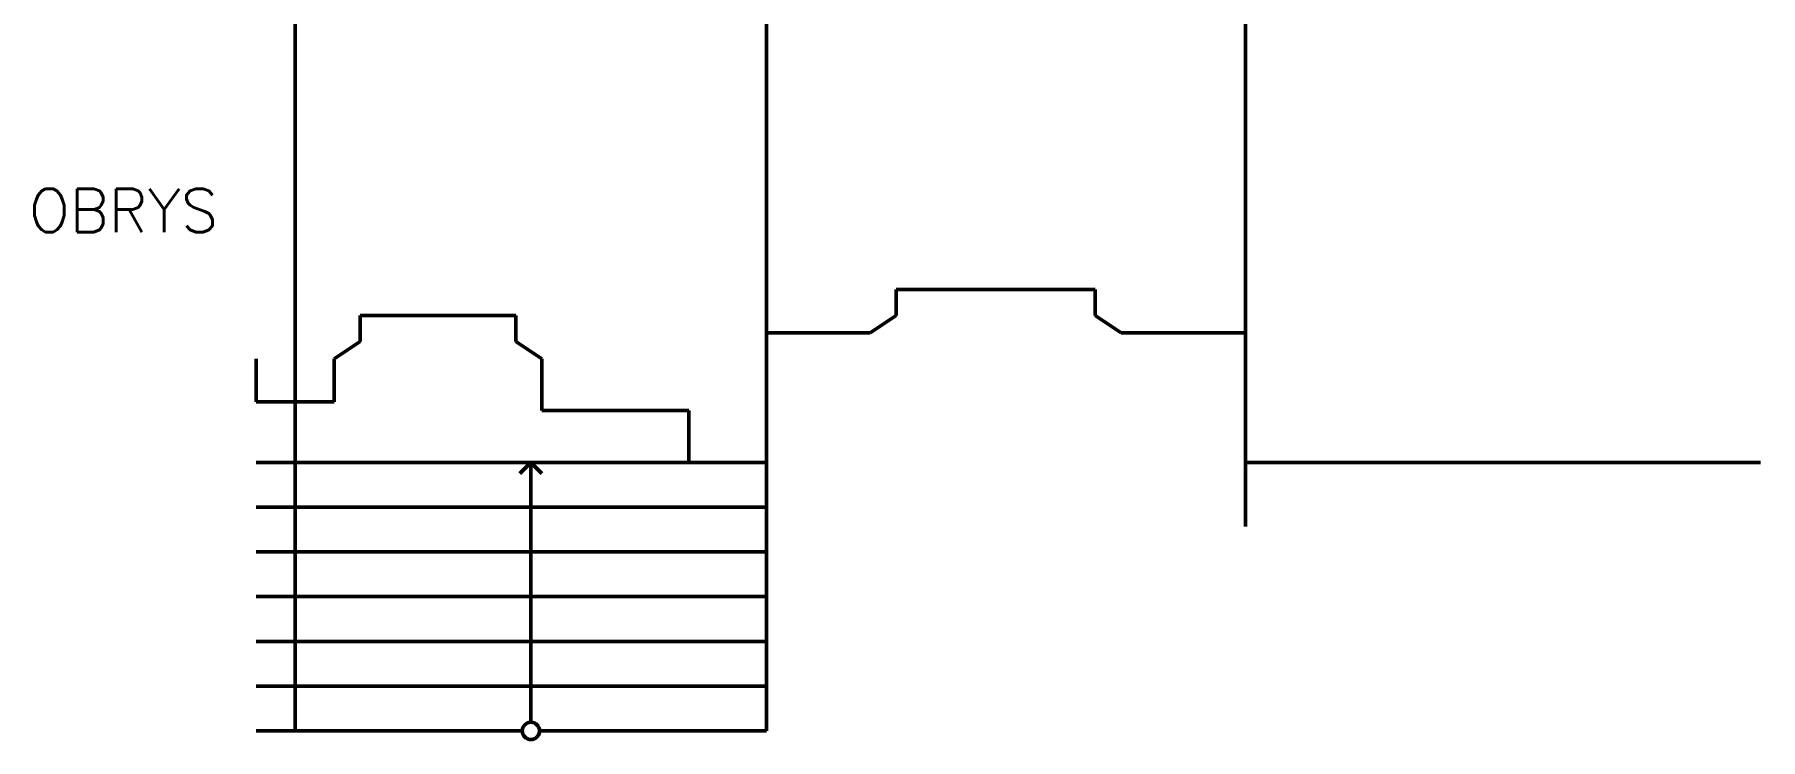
# Model space of a CAD drawing. Header units: millimetres. Extents: x -1463353 to -693674, y -1913439 to -867598.
# Drawn here: x -764781 to -754801, y -971157 to -967076 of the extents above; entities that cross this region are included whole.
import ezdxf

# ---------------------------------------------------------------- set-up
doc = ezdxf.new("R2010")
doc.units = ezdxf.units.MM
doc.layers.add('bednar-fasada', color=5, linetype='Continuous', lineweight=50)
doc.styles.get("Standard").update_dxf_attribs({"font": 'txt.shx'})

msp = doc.modelspace()

# ---------------------------------------------------------------- linework, layer by layer
at = {"layer": 'bednar-fasada'}
for p, q in [((-757778.1, -969923.5), (-757778.1, -954991)), ((-763273.1, -971107), (-763273.1, -956734.1)), ((-760548.1, -966961.8), (-760548.1, -971107)), ((-759798.1, -968703), (-759798.1, -968553)), ((-759798.1, -968553), (-758648.1, -968553)), ((-758648.1, -968703), (-758648.1, -968553)), ((-762898.1, -968853), (-762898.1, -968703)), ((-762898.1, -968703), (-761998.1, -968703)), ((-761998.1, -968853), (-761998.1, -968703)), ((-759948.1, -968803), (-759798.1, -968703)), ((-758498.1, -968803), (-758648.1, -968703)), ((-760548.1, -968803), (-760548.1, -969553)), ((-760548.1, -968803), (-759948.1, -968803)), ((-758498.1, -968803), (-757778.1, -968803)), ((-757778.1, -968803), (-757778.1, -969553)), ((-763048.1, -968953), (-762898.1, -968853)), ((-761848.1, -968953), (-761998.1, -968853)), ((-763498.1, -968953), (-763498.1, -969203)), ((-763048.1, -968953), (-763048.1, -969203)), ((-761848.1, -968953), (-761848.1, -969253)), ((-763048.1, -969203), (-763498.1, -969203)), ((-761848.1, -969253), (-760998.1, -969253)), ((-760998.1, -969253), (-760998.1, -969553)), ((-760998.1, -969553), (-763498.1, -969553)), ((-761910.6, -969553), (-761974.6, -969616.9)), ((-761910.6, -971057), (-761910.6, -969553)), ((-761910.6, -969553), (-761846.7, -969616.9)), ((-760548.1, -969553), (-760998.1, -969553)), ((-757778.1, -969553), (-754800.7, -969553)), ((-760548.1, -969812), (-763498.1, -969812)), ((-760548.1, -970071), (-763498.1, -970071)), ((-760548.1, -970330), (-763498.1, -970330)), ((-760548.1, -970589), (-763498.1, -970589)), ((-760548.1, -970848), (-763498.1, -970848)), ((-761960.6, -971107), (-763498.1, -971107)), ((-760548.1, -971107), (-761860.6, -971107))]:
    msp.add_line(p, q, dxfattribs=at)
msp.add_circle((-761910.6, -971107), 50, dxfattribs=at)

# ---------------------------------------------------------------- texts
msp.add_text('OBRYS', height=250, dxfattribs=at).set_placement((-764812.8, -968219.5))

doc.saveas('drawing.dxf')
